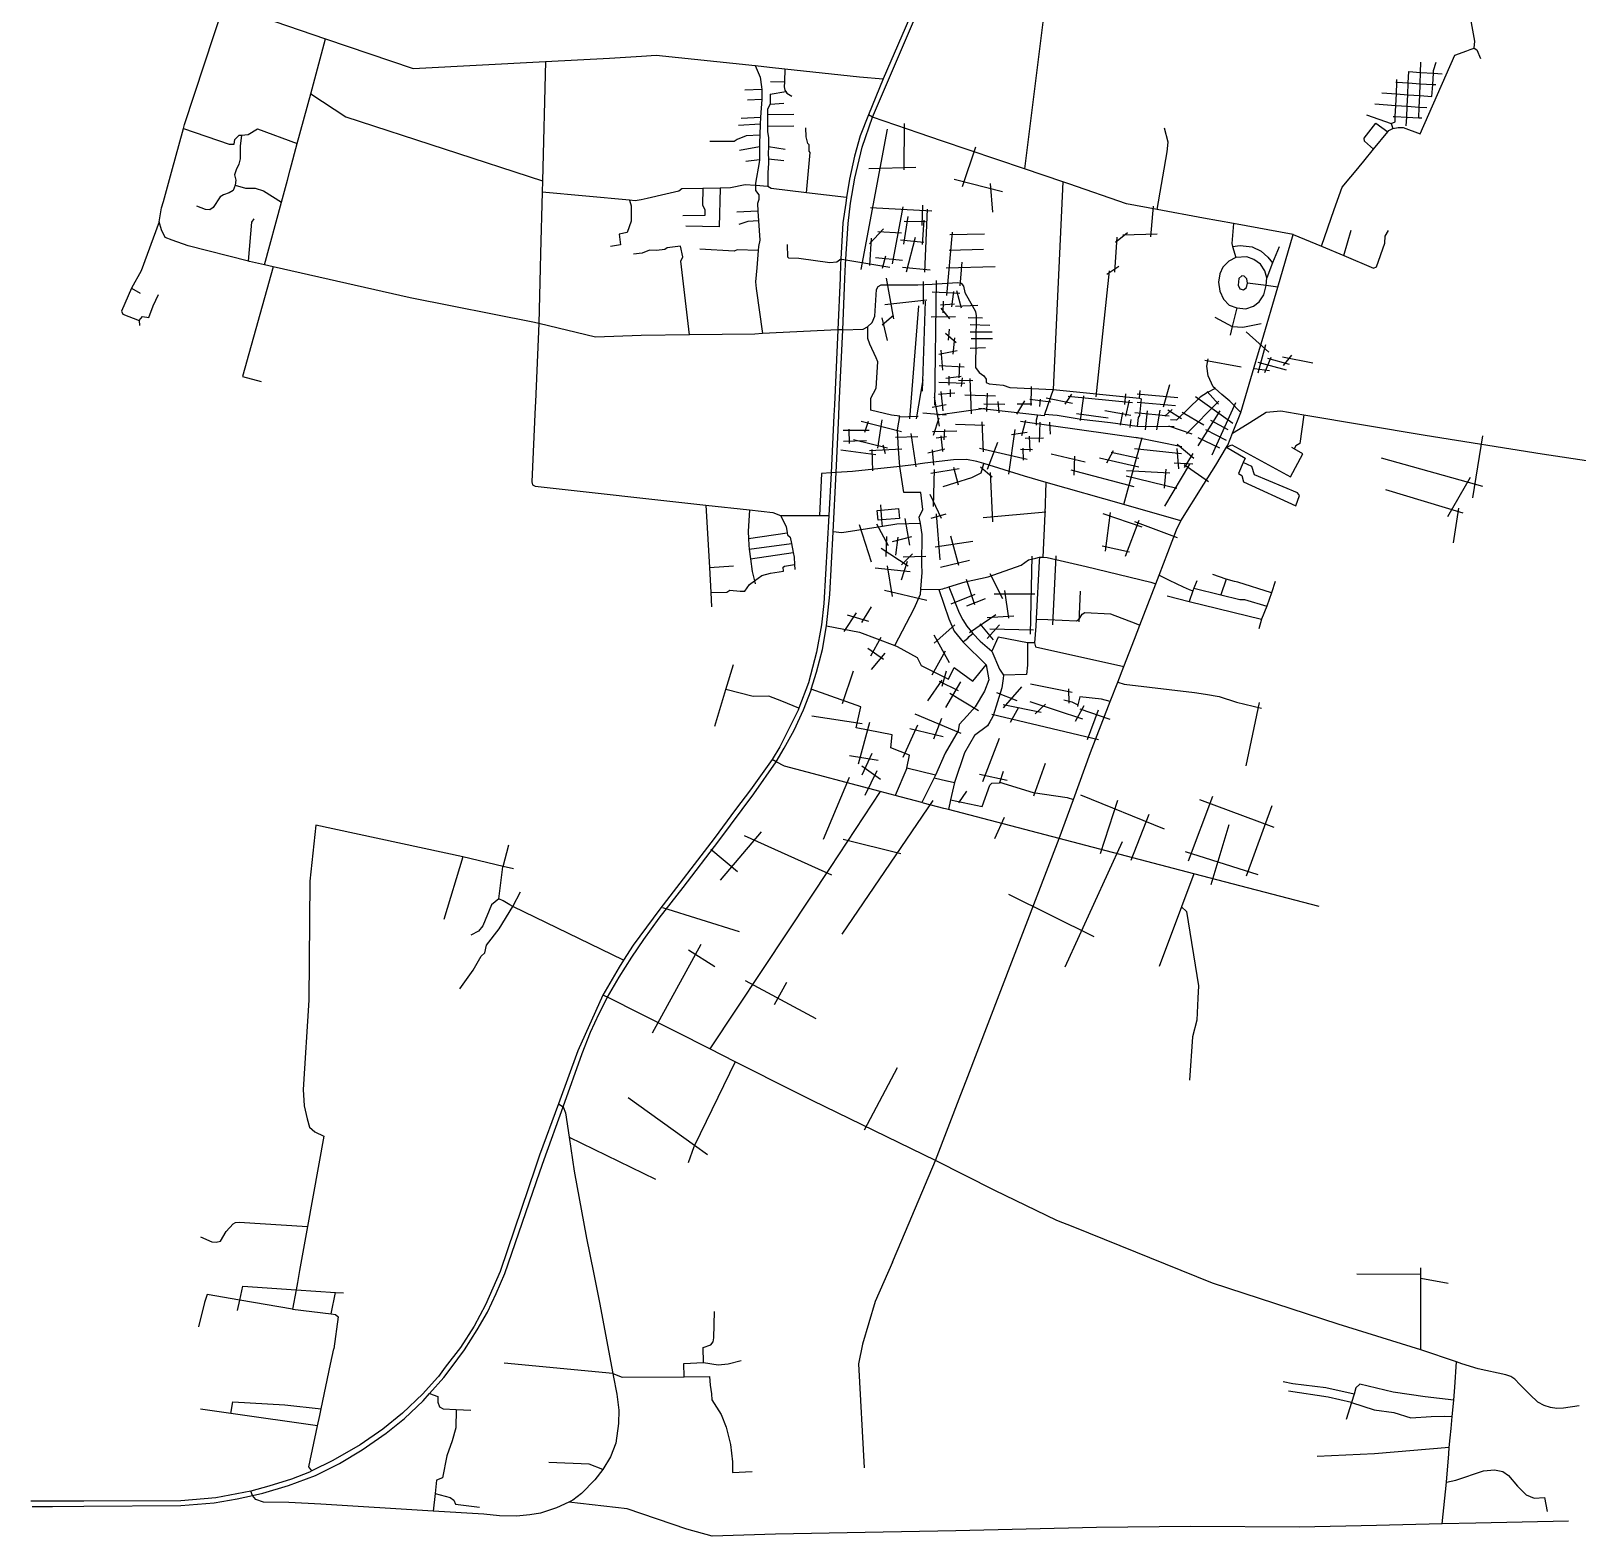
# Model space of a CAD drawing. Header units: metres. Extents: x 8024 to 17162, y 2 to 5258.
# Drawn here: x 9366 to 12924, y 2 to 3466 of the extents above; entities that cross this region are included whole.
import ezdxf

# ---------------------------------------------------------------- set-up
doc = ezdxf.new("R2010")
doc.units = ezdxf.units.M
doc.header["$MEASUREMENT"] = 0
doc.layers.add('路网', color=2, linetype='Continuous')

msp = doc.modelspace()

# ---------------------------------------------------------------- linework, layer by layer
at = {"layer": '路网'}
for p, q in [((12670.2, 3419.9), (12677.6, 3422.6)), ((10770.9, 3407.7), (10804.7, 3410)), ((11032.9, 3385.6), (11065.8, 3382)), ((11067.9, 3348.9), (11099.8, 3348.7)), ((11047.5, 3330.7), (11008.5, 3329.2)), ((11066.7, 3320.3), (11102.9, 3326.4)), ((11047.8, 3307.5), (11015.2, 3306.3)), ((11061, 3273.5), (11121.2, 3274)), ((11066.9, 3296.7), (11098.5, 3299.6)), ((11044.3, 3251), (10994.3, 3247.8)), ((11045, 3266), (11000.5, 3264.3)), ((11060.8, 3246.6), (11121.2, 3247.4)), ((11336.2, 3239.6), (11275.3, 2916.5)), ((11375.5, 3252.4), (11374.9, 3146.2)), ((9850.4, 3226), (9847.2, 3200.7)), ((11461.2, 3212.8), (11409.5, 3230)), ((9847.2, 3200.7), (9847.6, 3171.4)), ((11042.4, 3198.7), (10996.3, 3190.4)), ((11042.1, 3168.7), (11010.8, 3165.2)), ((11062.8, 3199.5), (11101.2, 3193.6)), ((11062.8, 3171.2), (11098.2, 3167.7)), ((11539.8, 3198.4), (11509.1, 3106.7)), ((9956.1, 3121.7), (9962.5, 3146.2)), ((11293.8, 3149.3), (11402, 3152.3)), ((12411.1, 3139.8), (12432.7, 3165.9)), ((9670.9, 3072.9), (9680.3, 3106.8)), ((10856.8, 3096.6), (10826.8, 3089.8)), ((11061.1, 3107.6), (11034, 3109.6)), ((11490, 3124.6), (11601.6, 3096.3)), ((11573.2, 3114.1), (11578.6, 3048.5)), ((11348.6, 2929.3), (11373.3, 3060.4)), ((11417.1, 3064.6), (11415.6, 3018.1)), ((11942.6, 2991.5), (11948.8, 3062.2)), ((10916.3, 3040.8), (10866.4, 3039.7)), ((11038.8, 3050.9), (10990.6, 3048.1)), ((11297.8, 3058.8), (11438.7, 3051.5)), ((11383.6, 3038.1), (11373.6, 2974.6)), ((11375.2, 3028.1), (11424, 3027.3)), ((11420.7, 3030.4), (11416.6, 2974.2)), ((11422.9, 2910.4), (11428.7, 3055.4)), ((11327.7, 3009.7), (11295.6, 2975.4)), ((11299.5, 2988.9), (11295.8, 2925.5)), ((11314.4, 3004.1), (11369, 3000.7)), ((11400.6, 2990), (11379.8, 2910)), ((11473.7, 2856.8), (11486.5, 3002.1)), ((11480.5, 2996.8), (11560.3, 2998.7)), ((11859.9, 2910), (11865.4, 2991.1)), ((11861.2, 2979.6), (11888.9, 3001.3)), ((11878.1, 2996.1), (11957.7, 2998.5)), ((12386.9, 2948.5), (12403.6, 3007.1)), ((10538.7, 2953.6), (10537.9, 2919.7)), ((10866.3, 2945.6), (10860.6, 2970)), ((11366.7, 2984.6), (11420.6, 2979.2)), ((11478.5, 2961.3), (11558.1, 2963.5)), ((10537.9, 2919.7), (10534.6, 2791.9)), ((11228.5, 2929.9), (11227.7, 2897)), ((11231.7, 2940), (11342.1, 2921.6)), ((11238.6, 2895), (11240.3, 2929)), ((11309.4, 2943.9), (11371.7, 2938.1)), ((11325.5, 2919.6), (11332.9, 2947.7)), ((11371.3, 2921.6), (11434.8, 2915.8)), ((11472.3, 2920.1), (11584.5, 2923.2)), ((11508.3, 2933), (11503.2, 2879.2)), ((11841.5, 2905.6), (11869.4, 2924)), ((11333.5, 2896.3), (11350.9, 2802.8)), ((11407, 2881), (11439.8, 2883.1)), ((11419.9, 2836.6), (11419.9, 2889.2)), ((11449.2, 2891.4), (11445.4, 2604.5)), ((11817.4, 2623.1), (11847.9, 2913.8)), ((11330.5, 2835.8), (11427.7, 2846.6)), ((11439.5, 2864.8), (11503.3, 2861.8)), ((11485, 2830.5), (11489.5, 2865.6)), ((11495.7, 2867.9), (11506.3, 2828.1)), ((11350.9, 2811), (11324.9, 2788)), ((11388.6, 2572.6), (11409.2, 2832.5)), ((11417.2, 2636.8), (11424.5, 2843.9)), ((11458.7, 2835), (11491.4, 2837.4)), ((11459.4, 2827.7), (11479.6, 2802.8)), ((11464.9, 2843.5), (11464.4, 2816.5)), ((11493.1, 2832.4), (11545, 2834.3)), ((9615, 2799.2), (9615.9, 2787.6)), ((10534.6, 2791.9), (10526.7, 2612.1)), ((11324.2, 2805.4), (11336.1, 2752.8)), ((11437.4, 2807.3), (11493.5, 2808)), ((11478.6, 2779.2), (11476.9, 2754.2)), ((11522.6, 2806.3), (11555.5, 2805.6)), ((11527.1, 2790.2), (11572.5, 2788.3)), ((11470.3, 2770.1), (11494.6, 2748.7)), ((11491, 2759.2), (11487.2, 2721.6)), ((11526.8, 2772.9), (11577.5, 2772.9)), ((11529.7, 2757.6), (11578.9, 2757.8)), ((12162.1, 2773.1), (12214.5, 2726.5)), ((12188.3, 2717.5), (12198.8, 2753.2)), ((12206.4, 2743), (12188.7, 2677.8)), ((11454.8, 2721.6), (11497, 2729.7)), ((11464.5, 2685.1), (11460.7, 2730.8)), ((11527.1, 2735.6), (11562.8, 2737)), ((12066.9, 2707.8), (12150.6, 2692.1)), ((12205.2, 2679.4), (12219.7, 2714.4)), ((12211.2, 2712.8), (12261.2, 2698.7)), ((12245.9, 2715.2), (12315.5, 2701.9)), ((12247.9, 2695.9), (12267.2, 2719.2)), ((11513.1, 2692), (11455.8, 2695.1)), ((11471.2, 2666.3), (11506.8, 2671)), ((11478.5, 2650.1), (11478.5, 2671)), ((11501.8, 2666.8), (11503.5, 2700.3)), ((12181.4, 2688.6), (12215.7, 2684.2)), ((12189.1, 2703.5), (12254.3, 2685.8)), ((11403.3, 2572.6), (11418.8, 2662.4)), ((11454.5, 2629.2), (11491.7, 2632.9)), ((11454.8, 2657.2), (11514.6, 2654.6)), ((11464.9, 2591.1), (11460.6, 2635.8)), ((11482.1, 2623.1), (11482.1, 2640.5)), ((11500.4, 2661.7), (11533.2, 2661.2)), ((11508.9, 2666.8), (11506.6, 2647.5)), ((11526.1, 2665.5), (11529.6, 2584.6)), ((11667.8, 2647.3), (11667, 2603.7)), ((11986, 2650.7), (11971, 2600)), ((12072.4, 2635.4), (12098.9, 2606.2)), ((10526.7, 2612.1), (10526.1, 2600.1)), ((11215, 2605.1), (11213.3, 2580.4)), ((11224.7, 2579.5), (11225.8, 2605.4)), ((11439.7, 2599.3), (11471.7, 2606.1)), ((11444.3, 2622.7), (11455.7, 2556.1)), ((11452.4, 2581.7), (11561.8, 2597.6)), ((11515.1, 2627.7), (11585.5, 2625.9)), ((11558.8, 2607.6), (11606.6, 2606.8)), ((11566.2, 2631.6), (11565.1, 2589.5)), ((11590.8, 2612.9), (11593.3, 2586.6)), ((11634.6, 2583.5), (11652.8, 2614.2)), ((11635.6, 2607.6), (11669.1, 2607.4)), ((11664.1, 2617.8), (11712.9, 2612.3)), ((11688.5, 2618.4), (11686.6, 2600.9)), ((11702.1, 2621.1), (11762.6, 2609)), ((11746.1, 2606.8), (11760.7, 2629.3)), ((11752.3, 2624.8), (11900.5, 2610.5)), ((11788.2, 2626.1), (11780.3, 2568.7)), ((11884.3, 2630.2), (11882.1, 2605.9)), ((11893.1, 2615.7), (11884.5, 2578.8)), ((11911.1, 2630.5), (12005.2, 2622.1)), ((11911.1, 2611), (11999.3, 2603.7)), ((12024.9, 2538.1), (12099.4, 2613.3)), ((12045.9, 2624), (12131.2, 2563.2)), ((12137.8, 2609.7), (12083.4, 2489.1)), ((12124.7, 2613.5), (12106, 2628.7)), ((12150.2, 2587.4), (12124.7, 2613.5)), ((11213.3, 2580.4), (11207.4, 2448.3)), ((11219.2, 2449.1), (11224.7, 2579.5)), ((11276.1, 2567.6), (11369, 2543.8)), ((11292.2, 2566.3), (11283.9, 2541.5)), ((11314.9, 2505.3), (11324.3, 2570.8)), ((11361.4, 2557), (11364.3, 2573.6)), ((11363, 2577.7), (11407.3, 2578.7)), ((11418.4, 2586.4), (11472, 2582.2)), ((11455, 2574.7), (11442.1, 2534.6)), ((11553.7, 2565.8), (11556.8, 2497.1)), ((11642.7, 2567.3), (11920.2, 2528)), ((11646.3, 2534.8), (11655.5, 2569.7)), ((11687.1, 2565.3), (11685.8, 2518.9)), ((11709.9, 2565), (11711.4, 2537.6)), ((11771.7, 2584.7), (11844.6, 2575.1)), ((11837, 2592.3), (11896.6, 2581.5)), ((11877.4, 2587.7), (11872.5, 2557.9)), ((11896.6, 2570.9), (11894.6, 2552.9)), ((11906.3, 2587.5), (11985, 2579.9)), ((11934.1, 2591.4), (11930.1, 2547.4)), ((11963.4, 2593.1), (11956, 2547.2)), ((11975, 2578.6), (11991.7, 2594)), ((11981.7, 2593.4), (12013.2, 2573.2)), ((12015.3, 2588.4), (12064.5, 2558.9)), ((12051.5, 2511), (12102.1, 2591.1)), ((12079.8, 2569.7), (12120.1, 2547.9)), ((11235.3, 2546.5), (11294.5, 2546.5)), ((11247.9, 2549.3), (11249.1, 2516.3)), ((11355.7, 2530.7), (11406.6, 2532.1)), ((11390.3, 2538.8), (11402.5, 2462)), ((11440.7, 2543.8), (11496.4, 2544.9)), ((11449.1, 2529.1), (11472.6, 2532.3)), ((11459.5, 2533.6), (11463.4, 2497.6)), ((11468.4, 2548), (11466.9, 2524.1)), ((11493.7, 2560.2), (11559.9, 2558.1)), ((11616, 2445.1), (11630.4, 2548.6)), ((11622.4, 2536.6), (11658.6, 2542.2)), ((11695.8, 2528.1), (11653.5, 2527.6)), ((11663.2, 2533), (11664.5, 2497.4)), ((11880.6, 2375.8), (11923.1, 2530.1)), ((12014.5, 2508.7), (11908.6, 2530.1)), ((11983.5, 2556.8), (12037.4, 2538.6)), ((12050.7, 2530.2), (12100.9, 2505.8)), ((12068.4, 2548.1), (12116.2, 2523.8)), ((12706.3, 2533.9), (12683.1, 2391)), ((11229.6, 2501.4), (11310.1, 2491.1)), ((11235.7, 2521.3), (11288.7, 2523.2)), ((11258.5, 2525.5), (11336.7, 2506.4)), ((11295.6, 2499.8), (11370.1, 2503.5)), ((11300.9, 2502.5), (11302.3, 2453.5)), ((11325.9, 2513.1), (11331.8, 2492.9)), ((11429.9, 2494.2), (11468.5, 2503.8)), ((11439.4, 2501.5), (11443, 2465.8)), ((11658.6, 2479.4), (11548.8, 2504.8)), ((11567.3, 2456.9), (11590.6, 2519.4)), ((11670.4, 2501.5), (11642.7, 2502)), ((11648.3, 2505.3), (11648.9, 2477.9)), ((11792, 2473), (11713.2, 2491.8)), ((11856.4, 2499.4), (11841.1, 2470.9)), ((11851.6, 2496.1), (11915, 2482.1)), ((11905.3, 2504.2), (12013.7, 2492.7)), ((12002.3, 2504.2), (12006.6, 2457.9)), ((12041.8, 2481.4), (12003.5, 2513.8)), ((12020.4, 2460.8), (12040, 2493.4)), ((12843.5, 2492.4), (12960.8, 2474.5)), ((11422.6, 2470.4), (11396.4, 2466.6)), ((11436.5, 2447.6), (11501.6, 2458.2)), ((11444, 2456.1), (11442.1, 2371.3)), ((11488.5, 2461.4), (11499.2, 2420.9)), ((11550.9, 2462.2), (11577.5, 2439.4)), ((11766.6, 2443.5), (11767.9, 2487.2)), ((11824.6, 2482.8), (11915.2, 2462.7)), ((11977.6, 2456.9), (11973.5, 2413.6)), ((11974.7, 2371.8), (12032.4, 2468.7)), ((11996.4, 2471.7), (12039.8, 2469.2)), ((12019.4, 2467.9), (12075.5, 2428.4)), ((12064.7, 2422.6), (12092.1, 2466.3)), ((12706.7, 2417.3), (12473.5, 2482.6)), ((11219.2, 2449.1), (11207.4, 2448.3)), ((11572.8, 2449.5), (11578.3, 2335.7)), ((11904.8, 2416.6), (11759.7, 2454.6)), ((11886.2, 2441.6), (12002.5, 2413.1)), ((11887.2, 2453.8), (11986.5, 2448.7)), ((12677.7, 2437.7), (12625.1, 2347.5)), ((11434.7, 2399.3), (11460.2, 2343.9)), ((12483, 2410.1), (12660.4, 2356.1)), ((11091.7, 2350.7), (11115.5, 2350.5)), ((11437.1, 2344.1), (11472.1, 2354.2)), ((11449, 2354.2), (11457.1, 2248.3)), ((11557.2, 2345.8), (11701.5, 2358.9)), ((11832.5, 2355.3), (11922.2, 2324.5)), ((11838.6, 2268.3), (11850.1, 2357.4)), ((12650.9, 2367), (12638.2, 2287.6)), ((11271.6, 2329.7), (11299.7, 2243.8)), ((11311.4, 2331.4), (11338.6, 2281)), ((11376.8, 2343.7), (11387.9, 2282.2)), ((11915.4, 2339), (11883.5, 2255.9)), ((12003.9, 2298.6), (11906, 2335.9)), ((11017.1, 2297.1), (11106.4, 2310.4)), ((11018.9, 2273.2), (11115.7, 2285.6)), ((11334.3, 2302.2), (11333.1, 2255.9)), ((11348.8, 2290.2), (11393, 2302.1)), ((11361.1, 2300.4), (11355.6, 2259.3)), ((11446.4, 2278.4), (11533, 2291.5)), ((11482.1, 2303.8), (11500.3, 2236)), ((11893.5, 2265.7), (11831.2, 2279.9)), ((11021.9, 2250.3), (11119.9, 2265)), ((11322.5, 2275), (11384.4, 2234.7)), ((11382.3, 2244.1), (11368.3, 2201.2)), ((11369.1, 2236.9), (11394.2, 2261.9)), ((11373, 2255.5), (11425.2, 2256.4)), ((11459.2, 2231.3), (11525.4, 2247.8)), ((11661.2, 2248.1), (11678, 2252.2)), ((11669.3, 2256.8), (11665, 2077.1)), ((11724.5, 2257.7), (11716.7, 2099)), ((10927.2, 2230.9), (10982.3, 2234.3)), ((11308.9, 2230.1), (11389.1, 2221.6)), ((11336.5, 2234.3), (11347.9, 2164.3)), ((11572.3, 2217.1), (11601.8, 2159.6)), ((11330.1, 2178.8), (11427.7, 2155.4)), ((11459.3, 2180.5), (11463.9, 2181.8)), ((11463.9, 2181.8), (11468.4, 2183.1)), ((11468.4, 2183.1), (11474.6, 2184.8)), ((11517.9, 2204.1), (11536.8, 2145.7)), ((11582.6, 2169.7), (11676, 2170.1)), ((11606.4, 2177.9), (11615.5, 2113.7)), ((11778.3, 2105.5), (11780.9, 2176)), ((12116, 2204.1), (12103.7, 2167.6)), ((11278.2, 2103.8), (11300.2, 2140.5)), ((11483.1, 2147.4), (11538.6, 2169.3)), ((11519.7, 2142.7), (11562.6, 2159)), ((11237, 2083.2), (11265.6, 2126.6)), ((11244.2, 2121.5), (11293.2, 2106.8)), ((11586, 2122), (11526, 2080.4)), ((11549.7, 2101.4), (11580.3, 2064.5)), ((11566.6, 2115.8), (11627.6, 2119.3)), ((11321.6, 2069.5), (11297.5, 2026.6)), ((11443.3, 2075.4), (11478.8, 2011.7)), ((11444.6, 2056.2), (11491.7, 2098.5)), ((11515.1, 2062.4), (11521.6, 2068.3)), ((11521.6, 2068.3), (11525.2, 2071.6)), ((11525.2, 2071.6), (11530.3, 2076.3)), ((11530.3, 2076.3), (11533.1, 2079)), ((11566.1, 2067.1), (11594.4, 2098.4)), ((11572.1, 2089.8), (11672.7, 2087.3)), ((11291.9, 2045), (11327.7, 2019.6)), ((11330.8, 2033.2), (11299.7, 1996)), ((11439.9, 1983.5), (11470.7, 2038.6)), ((11511.2, 2058.6), (11515.1, 2062.4)), ((11661.2, 2057.4), (11658.9, 2057.5)), ((11672.3, 2057.6), (11661.2, 2057.4)), ((11674.9, 2057.1), (11672.3, 2057.6)), ((11233.7, 1917.8), (11258.6, 1992.5)), ((11462.9, 1957.6), (11472.5, 1992.5)), ((11462, 1971.6), (11429.2, 1923.9)), ((11455.9, 1969.4), (11499.2, 1947.5)), ((11470.8, 1908.6), (11505.8, 1967.6)), ((11602.7, 1975.1), (11600.3, 1953.9)), ((11665.7, 1962.6), (11761.9, 1943.7)), ((11093.5, 1922.9), (11064.3, 1934.9)), ((11133, 1906.6), (11093.5, 1922.9)), ((11480, 1941.7), (11546.6, 1901.9)), ((11600.3, 1953.9), (11580.3, 1889.4)), ((11588, 1942.8), (11634.6, 1924.3)), ((11604, 1907.9), (11646.2, 1956.2)), ((11786, 1881.6), (11665.2, 1921.3)), ((11753.7, 1951.4), (11754.5, 1918.7)), ((11163.2, 1889.6), (11278.6, 1871.3)), ((11399.9, 1893.7), (11505.3, 1849.6)), ((11580.3, 1889.4), (11575.3, 1880.5)), ((11822.3, 1833.7), (11576.8, 1892.4)), ((11690.7, 1896.7), (11602.7, 1914.8)), ((11620.3, 1874.7), (11639.3, 1909.2)), ((11700.2, 1916.5), (11676.9, 1893.7)), ((11789, 1912.6), (11768.8, 1876)), ((11779.1, 1905.3), (11848.6, 1881.6)), ((11821.8, 1902.7), (11796.4, 1834.2)), ((12192.3, 1920), (12161.2, 1774.2)), ((11295.8, 1874.2), (11269.4, 1777.8)), ((11373.2, 1794), (11406.5, 1868.4)), ((11388.5, 1860.5), (11465.1, 1841.7)), ((11443.2, 1836), (11462, 1884.1)), ((11572.3, 1875.2), (11567.1, 1866.1)), ((11575.3, 1880.5), (11572.3, 1875.2)), ((11556.1, 1737.9), (11594.6, 1838.1)), ((11803.8, 1805.2), (11815.9, 1834.9)), ((11249.3, 1797.9), (11315.2, 1787.4)), ((11300.6, 1802.7), (11277.7, 1752.7)), ((11673.8, 1705), (11700.6, 1780.6)), ((11248.4, 1747.2), (11188.9, 1605)), ((11277.7, 1774.3), (11320.8, 1743.7)), ((11312.4, 1762.5), (11284.7, 1705.6)), ((11548.8, 1755.1), (11611.9, 1741.3)), ((11602.7, 1761), (11594.6, 1735.4)), ((11500.8, 1689), (11519.8, 1716.2)), ((11781.2, 1707.8), (11973.5, 1629.1)), ((11441, 1694.8), (11232.2, 1386.5)), ((11466.6, 1676.4), (11420.1, 1688.3)), ((11826.7, 1572.8), (11866.8, 1695.2)), ((12084.9, 1703.5), (12028.7, 1555)), ((12054.6, 1697), (12225.6, 1632.9)), ((12162.8, 1521.2), (12222, 1682.6)), ((11605.6, 1655.6), (11583.4, 1606.3)), ((11938.4, 1662.4), (11896.5, 1556.2)), ((12081.3, 1501), (12123.2, 1639.3)), ((10952.7, 1511.2), (11047.4, 1622.1)), ((11007.3, 1613.8), (11208.3, 1523.1)), ((11234.8, 1605.1), (11367.6, 1572.3)), ((11518.2, 1049.5), (11732.1, 1606.8)), ((10930.6, 1582.1), (10991.9, 1531)), ((11877, 1599.2), (11744.8, 1311)), ((12022.2, 1577.4), (12188.8, 1524)), ((10468.3, 1454.2), (10452.3, 1463.2)), ((11615, 1478.7), (11811.5, 1381.1)), ((10819.3, 1448), (10995.4, 1392.6)), ((10796.2, 1160), (10908.5, 1363.7)), ((10879.3, 1350.9), (10939.7, 1312.6)), ((11009.2, 1280), (11172.4, 1192.4)), ((11077.2, 1225.3), (11105.3, 1276.4)), ((12051.2, 1239.7), (12049.7, 1205.8)), ((11284.3, 936.6), (11359.8, 1079.8)), ((11506, 1017.9), (11518.2, 1049.5)), ((11165.4, 1003), (11125.3, 1023)), ((10604.3, 919.5), (10803.4, 823.1)), ((10536.4, 878.1), (10527, 850.5)), ((10537.3, 840), (10547.1, 868.3)), ((11348.6, 631.6), (11370.1, 682.4)), ((9983.9, 612.7), (9979.1, 585.5)), ((10660.2, 608.1), (10674.2, 539.4)), ((12416.9, 604.9), (12563.8, 604.5)), ((12627.3, 582.8), (12563.8, 594.4)), ((10056.9, 513.1), (10066.7, 562.4)), ((10055.5, 397.3), (10062.9, 432.7)), ((11279.2, 443.5), (11270.3, 398.1)), ((10704.9, 375.7), (10454.9, 399.5)), ((11270.3, 398.1), (11283.6, 158.5)), ((12814.6, 327.2), (12791.7, 350.8)), ((12928.6, 301), (12892, 295.8)), ((12631.6, 227.4), (12633.6, 248.9)), ((9415.1, 81.7), (9366.1, 81.6)), ((9487.5, 82), (9415.1, 81.7)), ((9368.9, 69.6), (9415.5, 69.9)), ((9415.5, 69.9), (9487.5, 70.3)), ((10444.3, 48.4), (10408.1, 52.1))]:
    msp.add_line(p, q, dxfattribs=at)
for points in [[(12687.1, 3426.2), (12688.2, 3442.1), (12670.9, 3539.4), (12673.2, 3549.5), (12699.9, 3578.4), (12809.8, 3656.5), (12734.7, 3757)], [(11439.5, 3616.2), (11412.7, 3553.9), (11327.3, 3355.2), (11293.5, 3272.5), (11274.2, 3223.9), (11261, 3177.1), (11249.5, 3124), (11242.9, 3081.9), (11240.9, 3068.9), (11234.3, 3023.7), (11229.2, 2940.6), (11228.5, 2929.9)], [(11240.3, 2929), (11246.4, 3022.4), (11251.7, 3069), (11261.9, 3126.3), (11278.5, 3197.7), (11302.4, 3267.1), (11447.3, 3605.9)], [(11705.1, 3576.3), (11705.3, 3572.1), (11652.3, 3148)], [(9680.3, 3106.8), (9689.6, 3140.7), (9716.8, 3240.8), (9719.4, 3250.5), (9810.7, 3527.1)], [(9810.7, 3527.1), (10044.2, 3447.6), (10245.7, 3379.1), (10550, 3394.8), (10697.1, 3402.5), (10770.9, 3407.7)], [(9962.5, 3146.2), (9979, 3206.5), (10009.9, 3320.7), (10044.2, 3447.6)], [(12432.7, 3165.9), (12455.3, 3193.4), (12488.3, 3233.3), (12490.6, 3236.1), (12500, 3241.2), (12511.6, 3243.4), (12523.2, 3243.4), (12562.7, 3228.8), (12642.5, 3409.5), (12670.2, 3419.9)], [(12677.6, 3422.6), (12687.1, 3426.2), (12692.7, 3422.4), (12701.3, 3402.2)], [(10550, 3394.8), (10543, 3120.8), (10542.3, 3094.2), (10538.7, 2953.6)], [(10804.7, 3410), (11032.2, 3385.6), (11032.9, 3385.6)], [(11032.2, 3385.6), (11043.7, 3359.5), (11047.4, 3336.5), (11047.5, 3330.7), (11047.8, 3307.5), (11045.5, 3277.6), (11045, 3266), (11044.3, 3251), (11043.2, 3225.8), (11042.5, 3209.9), (11042.4, 3198.7), (11042.1, 3168.7), (11042, 3162.5), (11033.4, 3115), (11033.3, 3109.7), (11033.1, 3098.4), (11040.8, 3088.6), (11041, 3077.5), (11037.6, 3068.6), (11038.8, 3050.9), (11040.4, 3028.7), (11043.5, 2984.3), (11040.3, 2969.5), (11039.5, 2960), (11036.1, 2920.4), (11033.6, 2888.1), (11034.6, 2873.1), (11049.6, 2768.9)], [(11065.8, 3382), (11101, 3378.3), (11272.9, 3359.8), (11327.3, 3355.2)], [(12559.7, 3265.9), (12560.5, 3290.4), (12561.4, 3316.6), (12562.4, 3344.1), (12563.3, 3370.1), (12564.2, 3393.8)], [(12589.5, 3314.6), (12591.3, 3342.4), (12592.9, 3368.1), (12593.3, 3374.2), (12599.1, 3393.5)], [(11101, 3378.3), (11099.8, 3348.7), (11099.2, 3336.6), (11101, 3329.2), (11102.9, 3326.4), (11105.7, 3322.3), (11117, 3315.7)], [(12496.1, 3252.5), (12504.7, 3256.6), (12505.3, 3268.4), (12506.5, 3294.1), (12507.7, 3320.4), (12508.9, 3347.3), (12509.2, 3353.6)], [(12506.4, 3347.4), (12508.9, 3347.3), (12535.2, 3345.7), (12562.4, 3344.1), (12591.3, 3342.4), (12598.5, 3342)], [(12530.5, 3246.9), (12531.5, 3267.2), (12532.7, 3292.3), (12533.9, 3318.5), (12535.2, 3345.7), (12536.5, 3371.9)], [(12536.5, 3371.9), (12563.3, 3370.1), (12592.9, 3368.1), (12613.3, 3366.7)], [(10009.9, 3320.7), (10090.8, 3268), (10543, 3120.8)], [(11066.7, 3320.3), (11066.9, 3296.7), (11061, 3285.1), (11061, 3273.5), (11060.8, 3246.6), (11060.8, 3233.1), (11063.3, 3220.5), (11062.8, 3199.5), (11062.5, 3182.5), (11062.8, 3171.2), (11063, 3160.8), (11061.3, 3140.1), (11061.7, 3107.6)], [(12474.7, 3322.7), (12507.7, 3320.4), (12533.9, 3318.5), (12561.4, 3316.6), (12589.5, 3314.6)], [(12458.2, 3297.4), (12506.5, 3294.1), (12532.7, 3292.3), (12560.5, 3290.4), (12577.9, 3289.2)], [(9716.8, 3240.8), (9821.9, 3205.1), (9833.4, 3204.7), (9834.9, 3215.9), (9845.4, 3225.7), (9850.4, 3226), (9865.6, 3227.2), (9887.3, 3239.9), (9979, 3206.5)], [(11150.3, 3093), (11159.4, 3185.6), (11156.7, 3188.9), (11156.7, 3203.2), (11153.7, 3206.2), (11149.7, 3221.7), (11149.4, 3242.9)], [(11409.5, 3230), (11302.4, 3267.1), (11293.5, 3272.5)], [(11957.3, 3054.5), (11980.7, 3187.1), (11982.4, 3209.8), (11973.9, 3242)], [(12455.3, 3193.4), (12434.1, 3212), (12433.9, 3218.6), (12460.5, 3253.4), (12488.3, 3233.3)], [(12439.3, 3272.7), (12496.1, 3252.5), (12500, 3241.2)], [(12500.4, 3268.6), (12505.3, 3268.4), (12531.5, 3267.2), (12559.7, 3265.9), (12566.7, 3265.6)], [(11043.2, 3225.8), (11011.6, 3224.1), (10991.4, 3215.7), (10984, 3211.1), (10928.3, 3210.8)], [(12270.4, 2997.4), (12133.2, 3022), (12063.9, 3034.4), (11957.3, 3054.5), (11887.1, 3067.8), (11753.8, 3113.6), (11740.5, 3118.1), (11652.3, 3148), (11461.2, 3212.8)], [(9847.6, 3171.4), (9844.8, 3158.6), (9838, 3146.2), (9834.8, 3134.2), (9837.2, 3122.2), (9836, 3110.5), (9831.6, 3098.5), (9822.4, 3093.3), (9809.2, 3088.5), (9801.2, 3084.1), (9785.6, 3059.3), (9778, 3054.1), (9767.5, 3054.9), (9747.5, 3062.5)], [(12335.5, 2970.1), (12364.9, 3054.3), (12382.8, 3105.6), (12402.7, 3129.7), (12411.1, 3139.8)], [(9836, 3110.5), (9860.1, 3103.3), (9881.7, 3103.7), (9901.3, 3097.3), (9942.5, 3071.5)], [(9903.5, 2927.2), (9942.5, 3071.5), (9956.1, 3121.7)], [(11034, 3109.6), (11033.3, 3109.7), (11009.2, 3111.5), (10975.5, 3104.2), (10951.8, 3103.7), (10912.1, 3102.8), (10864.1, 3101.8), (10856.8, 3096.6)], [(10951.8, 3103.7), (10949.4, 3014.4), (10872.6, 3015.9)], [(10912.1, 3102.8), (10911.5, 3065.1), (10916.9, 3054.1), (10916.3, 3040.8)], [(11242.9, 3081.9), (11150.3, 3093), (11069, 3102.7), (11061.7, 3107.6), (11061.1, 3107.6)], [(11740.5, 3118.1), (11717.8, 2640.1), (11698.5, 2582.9), (11697.3, 2579.4)], [(11234, 2777.6), (11222.7, 2777.3), (11049.6, 2768.9), (11032, 2768), (10881.2, 2766), (10770.4, 2764.4), (10665.3, 2760.9), (10534.6, 2791.9), (10524.4, 2794.3), (10239, 2851.6), (9923.1, 2922.8), (9903.5, 2927.2), (9869, 2934.9), (9866.7, 2935.5), (9727.8, 2971.1), (9691, 2983.9), (9675.3, 2990.2), (9666.9, 3008.1), (9660.9, 3026), (9666.9, 3058.3), (9670.9, 3072.9)], [(10826.8, 3089.8), (10784.3, 3080.2), (10770, 3076.6), (10756.1, 3074.5), (10743.4, 3075.7), (10542.3, 3094.2)], [(10743.4, 3075.7), (10746.9, 3062.9), (10747.3, 3027.7), (10738.2, 3001.6), (10719.9, 2998), (10722.4, 2973.4), (10699.3, 2969.5)], [(9660.9, 3026), (9620.1, 2913.3), (9597.5, 2873.3), (9617.3, 2862.2)], [(9866.7, 2935.5), (9874.2, 3025.6), (9879.4, 3033.3)], [(11040.4, 3028.7), (11015.5, 3026.9), (10994.6, 3020.2)], [(12133.2, 3022), (12128.9, 2976.7), (12131.1, 2969.3), (12138.6, 2944), (12122, 2935.3), (12108.7, 2922), (12101.3, 2906.3), (12098.5, 2887), (12101.8, 2866.8), (12110, 2848.3), (12122.9, 2834.1), (12140.4, 2828.1), (12161.6, 2826.3), (12179.1, 2832.2), (12191.9, 2842.4), (12203, 2858), (12208.1, 2879.3), (12209.4, 2897.1), (12205.3, 2913.7), (12195.1, 2928.4), (12179.5, 2939.4), (12163.9, 2945.9), (12138.6, 2944)], [(12198.8, 2753.2), (12234.8, 2876), (12270.4, 2997.4)], [(12270.4, 2997.4), (12335.5, 2970.1), (12386.9, 2948.5), (12455.2, 2919.8), (12462.1, 2923), (12481.6, 2976.9), (12481.8, 2993), (12490, 3006.6)], [(10860.6, 2970), (10829.9, 2966.7), (10824.5, 2962.8), (10805.1, 2960), (10789.4, 2961.2), (10772.5, 2954), (10752.3, 2951.9)], [(11039.5, 2960), (10991.1, 2961.6), (10984.2, 2958.8), (10905.1, 2963.3)], [(11229.2, 2940.6), (11220.1, 2933.3), (11204.4, 2931.8), (11133.3, 2942.1), (11109.7, 2942.4), (11107.5, 2945.2), (11106.9, 2973.7)], [(12131.1, 2969.3), (12148.7, 2972.1), (12176.3, 2968.4), (12196.5, 2958.8), (12212.2, 2945), (12222.8, 2932.1)], [(12237.9, 2968.4), (12222.8, 2932.1), (12209.4, 2897.1)], [(9923.1, 2922.8), (9853.1, 2670.1), (9895.6, 2658.7)], [(10881.2, 2766), (10861.8, 2935.7), (10866.3, 2945.6)], [(11227.7, 2897), (11222.7, 2777.3), (11215, 2605.1)], [(11225.8, 2605.4), (11234, 2777.6), (11238.6, 2895)], [(11439.8, 2883.1), (11498.3, 2886.9), (11506.2, 2885), (11512.1, 2878.1), (11514.5, 2863.3), (11539.7, 2819.9), (11540.7, 2810), (11539.2, 2690.7), (11548.1, 2679.8), (11558.4, 2672), (11563.9, 2664.1), (11564.3, 2656.7), (11571.2, 2653.2), (11603.3, 2650.3), (11618.1, 2644.8), (11717.8, 2640.1)], [(12234.8, 2876), (12208.1, 2879.3), (12165.2, 2884.7), (12163.9, 2894.8), (12157.9, 2901.2), (12151.9, 2902.2), (12145.5, 2895.7), (12143.6, 2880.6), (12147.3, 2871.8), (12156, 2869.5), (12162.9, 2875), (12165.2, 2884.7)], [(9597.5, 2873.3), (9574.9, 2820.7), (9577.3, 2813.7), (9615, 2799.2), (9623.1, 2808), (9637.7, 2806.2), (9647.7, 2833.2), (9659.6, 2858.7)], [(11234, 2777.6), (11280.8, 2778.9), (11291.2, 2784.4), (11301.5, 2794.7), (11307.5, 2809), (11311.9, 2870.2), (11315.8, 2877.1), (11322.7, 2881), (11407, 2881)], [(12140.4, 2828.1), (12130.1, 2785.5), (12125.2, 2765.5)], [(11291.2, 2784.4), (11291.3, 2758.6), (11295.5, 2745.6), (11309.8, 2713.7), (11314.1, 2704.6), (11310.2, 2642.8), (11298.1, 2619.3), (11298.1, 2593)], [(12090.3, 2806.9), (12130.1, 2785.5), (12154.2, 2783.9), (12196.5, 2792.2)], [(12106, 2628.7), (12090.9, 2642.3), (12086.6, 2646.3), (12075, 2672), (12071.7, 2694.1), (12074.7, 2710.6)], [(12092.1, 2466.3), (12117.1, 2507.8), (12119.9, 2512.5), (12130.9, 2539.7), (12150.2, 2587.4), (12188.3, 2717.5)], [(11717.8, 2640.1), (11917, 2620.2), (11918.3, 2638)], [(12090.9, 2642.3), (12073.1, 2633.7), (12056.5, 2622.3), (12001.9, 2569.4), (11988.2, 2570.4)], [(10526.1, 2600.1), (10518.3, 2427.8), (10520.4, 2421.1), (10526.2, 2417.8), (10919.2, 2374.2), (11019.4, 2363.1), (11073.1, 2357.1), (11091, 2350.7), (11091.7, 2350.7)], [(11917, 2620.2), (11920.7, 2618.5), (11916.6, 2580.3), (11913.6, 2575.8), (11911.4, 2555.2)], [(11364.3, 2573.6), (11365.5, 2579), (11346.3, 2581), (11298.1, 2593)], [(11697.3, 2579.4), (11682, 2581), (11546.9, 2596.9)], [(11682, 2581), (11678.7, 2569.4), (11679.3, 2558.2)], [(11996.3, 2554.1), (11911.4, 2555.2), (11850.2, 2563.8), (11782.2, 2571.2), (11727.2, 2580.3), (11698.5, 2582.9)], [(12130.9, 2539.7), (12164.1, 2560.5), (12185.5, 2573.9), (12208.4, 2588.3), (12241.8, 2591.2), (12295.2, 2582.2), (12573.8, 2535.1), (12843.5, 2492.4)], [(12295.2, 2582.2), (12285.6, 2515.9), (12276.2, 2511), (12272.6, 2503.5)], [(11365.7, 2463.3), (11361.9, 2502.9), (11360.3, 2547.1), (11361.4, 2557)], [(12117.1, 2507.8), (12129.3, 2513.2), (12263.8, 2439.7), (12292.3, 2492.5), (12272.6, 2503.5), (12267.1, 2506.5)], [(12117.1, 2507.8), (12160, 2482.5), (12155.4, 2472.2), (12144.2, 2446.7), (12152.1, 2442.4), (12156, 2427.9), (12276.8, 2372.9), (12285, 2396.6), (12280.5, 2402.7), (12181.5, 2443.7), (12175.4, 2462.8), (12155.4, 2472.2)], [(11396.4, 2466.6), (11365.7, 2463.3), (11256.5, 2451.5), (11219.2, 2449.1)], [(11413.1, 2331.9), (11409.8, 2346.5), (11417.9, 2363.8), (11414, 2402.9), (11374.9, 2403.2), (11365.7, 2463.3)], [(12012, 2338.4), (11880.6, 2375.8), (11702.3, 2426.4), (11651.8, 2440.8), (11558.4, 2469.8), (11542.4, 2474.7), (11518.9, 2479.5), (11488.6, 2478.2), (11422.6, 2470.4)], [(11465.1, 2417.4), (11491.6, 2425.6), (11530.7, 2437.6), (11552.5, 2448.6), (11558.4, 2469.8)], [(11207.4, 2448.3), (11201.8, 2350.1), (11190.4, 2147.8), (11185, 2098.4), (11173.4, 2035.5), (11155.1, 1965.4), (11133, 1906.6), (11131.4, 1902.4), (11089.2, 1818.1), (11071.4, 1789.1), (11021.4, 1718.7), (10987.6, 1673.4), (10938, 1606.7), (10813, 1444.6), (10751.4, 1361.2), (10729.5, 1326.6), (10719.6, 1310.9), (10682.3, 1246.8), (10624.7, 1118.5), (10580, 996.7), (10536.4, 878.1)], [(10547.1, 868.3), (10590.6, 989.6), (10634.6, 1112.3), (10653.9, 1161.2), (10673.6, 1204.4), (10692.4, 1241.6), (10719.7, 1287.5), (10748.9, 1333.9), (10776.5, 1374.6), (10811.4, 1424), (10866.9, 1493.9), (10948.8, 1601.6), (11029.4, 1709.4), (11081, 1783.8), (11098.9, 1815.1), (11121.9, 1856.6), (11143.7, 1903.1), (11161, 1948.3), (11161.7, 1950.9), (11173.7, 1989.8), (11187.3, 2041.7), (11196.3, 2096.3), (11204.5, 2168.7), (11212.1, 2312.5), (11219.2, 2449.1)], [(11207.4, 2448.3), (11185.4, 2446.9), (11180.5, 2350.2)], [(11695.1, 2254.7), (11699.9, 2353.8), (11702.3, 2426.4)], [(11815.9, 1834.9), (11849.6, 1922.2), (11866.7, 1966.7), (11880.7, 2003), (11904.9, 2065.8), (11917.4, 2097.9), (11954.5, 2193.4), (11961.7, 2212.7), (12002.2, 2317.5), (12012, 2338.4), (12064.7, 2422.6)], [(10919.2, 2374.2), (10927.2, 2230.9), (10930.4, 2173.3), (10932.2, 2140.1)], [(11019.4, 2363.1), (11016.3, 2313.5), (11017.1, 2297.1), (11017.8, 2281.7), (11018.9, 2273.2), (11021.9, 2250.3), (11025.7, 2221.2), (11031.1, 2199.8), (11032.8, 2193.2)], [(11091, 2350.7), (11104.1, 2324.7), (11106.4, 2310.4), (11107.1, 2305.6), (11112.7, 2300.4), (11115.7, 2285.6), (11119.9, 2265), (11122.1, 2254.1), (11123, 2237.5), (11123.6, 2226.4)], [(11115.5, 2350.5), (11180.5, 2350.2), (11201.8, 2350.1)], [(11325.3, 2325.1), (11324.1, 2340.1), (11322.4, 2362.9), (11321.6, 2374.8)], [(11353.6, 2051.3), (11398.5, 2136), (11412.5, 2169.2), (11413.5, 2180.5), (11416.8, 2219.2), (11416.1, 2237.5), (11416.7, 2306.8), (11413.1, 2331.9), (11358.7, 2330.4), (11325.3, 2325.1), (11232.1, 2310.4), (11212.1, 2312.5)], [(11474.6, 2184.8), (11477.8, 2186.2), (11515.4, 2197.4), (11568.9, 2209.5), (11644.2, 2236), (11661.2, 2248.1)], [(11686.6, 2254.4), (11686.1, 2245.1), (11678.9, 2113.4), (11678.8, 2112.1), (11677.9, 2095.4), (11674.9, 2057.1), (11677.6, 2047.9), (11880.7, 2003)], [(11678, 2252.2), (11686.6, 2254.4), (11695.1, 2254.7), (11704.2, 2253.7), (11794.2, 2233.2), (11943.2, 2197.2), (11954.5, 2193.4)], [(10930.4, 2173.3), (10967, 2173.7), (10974.1, 2178.2), (10998, 2176), (11008.5, 2176.4), (11019.3, 2191.3), (11031.1, 2199.8), (11047.7, 2211.9), (11067.5, 2217.8), (11097.8, 2222.3)], [(11097.8, 2222.3), (11096.9, 2231.1), (11100.1, 2233.7), (11123, 2237.5)], [(11961.7, 2212.7), (11985.1, 2201.6), (12017.2, 2185.9), (12030.9, 2180.1), (12039.4, 2176.8)], [(12220.1, 2172.4), (12143.3, 2196.6), (12135.1, 2198.6), (12116, 2204.1), (12085.3, 2214.5)], [(11413.5, 2180.5), (11454.9, 2179.9), (11459.3, 2180.5)], [(11454.9, 2179.9), (11478.2, 2112.4), (11490.1, 2083.8), (11511.2, 2058.6), (11563.6, 2006.7)], [(11477.8, 2186.2), (11501.8, 2126), (11510, 2110.3), (11519.4, 2095.6), (11533.1, 2079), (11550.5, 2060.8), (11576.9, 2038.1)], [(12048.7, 2199.9), (12041.9, 2182.9), (12039.4, 2176.8), (12031.4, 2152.7)], [(12041.9, 2182.9), (12103.7, 2167.6), (12147.5, 2156.8), (12158.4, 2156.8), (12209.6, 2141.7)], [(12229, 2198.4), (12220.1, 2172.4), (12209.6, 2141.7), (12197.7, 2111.8), (12191.5, 2089.5)], [(11980.6, 2165.7), (12031.4, 2152.7), (12197.7, 2111.8)], [(11678.8, 2112.1), (11705.8, 2111), (11771.6, 2108.3), (11778, 2111.8), (11784.9, 2123.4), (11791.3, 2127.1), (11850, 2124.4), (11908.2, 2101.5), (11917.4, 2097.9)], [(11196.3, 2096.3), (11272.5, 2082), (11353.6, 2051.3), (11359.3, 2049.1), (11405.3, 2023.5), (11414.3, 2005.5), (11477.3, 1973.9), (11490.7, 2000.5), (11533.4, 1968.8), (11563.6, 2006.7), (11570.1, 1972.4), (11560.3, 1946.1), (11538.5, 1910), (11520.3, 1889.4), (11501.5, 1869.1), (11499.4, 1855.1), (11469.8, 1803.1), (11447.7, 1752.9), (11381.4, 1768.8), (11354.9, 1705.7)], [(11658.9, 2057.5), (11591.6, 2070), (11576.9, 2038.1), (11594.3, 1996.6), (11603.9, 1982.8), (11602.7, 1975.1)], [(11658.9, 2057.5), (11659.4, 2006.1), (11656.4, 1984.3), (11603.9, 1982.8)], [(10939.7, 1865.2), (10965.3, 1950.1), (10983, 2007.8)], [(11866.7, 1966.7), (11881.5, 1962.1), (12043.3, 1943), (12068.7, 1938.8), (12100, 1933.7), (12139.7, 1920.6), (12197.4, 1906.9)], [(11064.3, 1934.9), (11028.2, 1933.7), (10965.3, 1950.1)], [(11381.4, 1768.8), (11387.7, 1798.6), (11344.7, 1815.9), (11348, 1845.2), (11265, 1861.3), (11275.7, 1909.7), (11161.7, 1950.9)], [(11742.5, 1926.4), (11761, 1921.7), (11774.8, 1914.8)], [(11849.6, 1922.2), (11829, 1927.9), (11779.5, 1933.3), (11774.8, 1914.8), (11773.8, 1910.9)], [(11567.1, 1866.1), (11537, 1843.7), (11514, 1804), (11491, 1735.6)], [(11420.1, 1688.3), (11415.8, 1689.5), (11354.9, 1705.7), (11320.1, 1714.9), (11099.8, 1773.5), (11081, 1783.8), (11071.4, 1789.1)], [(11732.1, 1606.8), (11764.6, 1696.7), (11803.8, 1805.2)], [(11447.7, 1752.9), (11444.6, 1746.7), (11415.8, 1689.5)], [(11444.6, 1746.7), (11473.2, 1739.9), (11474.3, 1739.6), (11491, 1735.6)], [(11320.1, 1714.9), (11205.1, 1540.2), (11108.6, 1394.7), (10928, 1122.6)], [(11491, 1735.6), (11482, 1695.6), (11477.1, 1673.7)], [(11482, 1695.6), (11554.7, 1680.4), (11572.3, 1730), (11577.2, 1734.2), (11594.6, 1735.4), (11597.7, 1735.7), (11604.8, 1733.8), (11672.1, 1712.9), (11750.5, 1701.3), (11764.6, 1696.7)], [(12330.2, 1450.7), (12041.9, 1526), (11732.1, 1606.8), (11477.1, 1673.7), (11466.6, 1676.4)], [(10360, 1564.6), (10021.8, 1637.8), (10008.2, 1508.7), (10005.9, 1235.1), (9992.8, 1029.1), (9994.9, 991.5), (10001.8, 961.5), (10007.4, 942.7), (10019.3, 932.2), (10039.7, 922.2)], [(10442.7, 1468.5), (10452.1, 1541.6), (10452.4, 1542.7), (10465.9, 1592.2)], [(10476.4, 1537), (10452.4, 1542.7), (10360, 1564.6), (10316.3, 1420.6)], [(12041.9, 1526), (12013.2, 1449.6), (11961.8, 1312.7)], [(10352.7, 1260.9), (10384, 1303.7), (10401.9, 1335.9), (10410.2, 1343.7), (10414.3, 1361.2), (10443.3, 1398.9), (10475.2, 1450.8), (10492.5, 1484.5)], [(10452.3, 1463.2), (10442.7, 1468.5), (10426.2, 1454.4), (10405.9, 1406.2), (10396.2, 1393.8), (10378.1, 1384.7)], [(10729.5, 1326.6), (10475.2, 1450.8), (10468.3, 1454.2)], [(12013.2, 1449.6), (12025.2, 1438.9), (12052.4, 1268), (12051.2, 1239.7)], [(11125.3, 1023), (10986.3, 1093.2), (10928, 1122.6), (10692.4, 1241.6), (10682.3, 1246.8)], [(12049.7, 1205.8), (12048.9, 1189.2), (12038.5, 1150.9), (12031.5, 1050.5)], [(10986.3, 1093.2), (10892.8, 900.8), (10891.2, 897.3), (10878.7, 860.5)], [(10580, 996.7), (10590.6, 989.6), (10596, 975.3), (10604.3, 919.5), (10615.8, 841.6), (10644.2, 687), (10660.2, 608.1)], [(10923, 879.1), (10892.8, 900.8), (10740.6, 1009.9)], [(12791.7, 350.8), (12780, 362.7), (12771.3, 368.5), (12759.4, 372.9), (12696, 386.8), (12658.2, 398.2), (12646.3, 402.6), (12564.3, 430.5), (12373.5, 489.2), (12084.9, 583.4), (11764.4, 713.1), (11726.6, 728.2), (11584.1, 796.8), (11447.6, 865.7), (11165.4, 1003)], [(11370.1, 682.4), (11447.6, 865.7), (11506, 1017.9)], [(10039.7, 922.2), (10002.1, 713.8), (9983.9, 612.7)], [(10527, 850.5), (10445.7, 610.1), (10411.8, 533.5), (10385.6, 484.7), (10354.3, 435.7), (10318.9, 390.3), (10303.8, 368.5), (10301.6, 366.2), (10267.6, 328.7), (10221.2, 284.8), (10176, 247.3), (10123.3, 211.2), (10060.8, 175.6), (10012.1, 151.5), (10006.9, 148.9), (9965.4, 132.7), (9913.5, 116.2), (9872.4, 105.1), (9791.6, 89.9), (9711, 82.7), (9487.5, 82)], [(9487.5, 70.3), (9710.9, 71.7), (9788.1, 78), (9840.8, 87), (9875.9, 94.9), (9900, 100.2), (9958.4, 118.3), (10020.5, 140.9), (10076, 168.9), (10128.6, 199.7), (10183.7, 238.4), (10225.7, 272.5), (10268.4, 313.2), (10283, 329.5), (10316.1, 366.7), (10333, 388.5), (10363.8, 430), (10393, 476.1), (10416.5, 516.8), (10436.6, 559.5), (10456.4, 606), (10537.3, 840)], [(9756.5, 690.1), (9782.5, 679), (9792.6, 677.7), (9802, 680), (9815, 702.4), (9831.6, 720), (9837.1, 722.9), (9845.6, 723.9), (10002.1, 713.8)], [(11348.6, 631.6), (11308.3, 541.6), (11279.2, 443.5)], [(12564.3, 430.5), (12563.8, 594.4), (12563.8, 604.5), (12563.8, 619.1)], [(9841.3, 521.1), (9846.6, 544.7), (9853.7, 576.8), (9976.1, 568.6), (10066.7, 562.4), (10085.6, 561.2)], [(9979.1, 585.5), (9976.1, 568.6), (9968.3, 523.9), (10056.9, 513.1), (10066.7, 511.9), (10073.2, 506), (10062.9, 432.7)], [(9968.3, 523.9), (9846.6, 544.7), (9771.8, 557.5), (9765.4, 539.1), (9752, 483.4)], [(10674.2, 539.4), (10704.9, 375.7), (10705.8, 370.8), (10714.1, 328), (10719, 291.4), (10717.8, 261), (10711.6, 215.3), (10699.3, 184.1), (10681.6, 154.9), (10663.9, 131.4), (10632.6, 99.4), (10612.9, 84.2), (10603.5, 79.9), (10575.1, 66.9), (10538.5, 54.1), (10513.8, 50.4), (10483.4, 47.6), (10444.3, 48.4)], [(10869, 368.3), (10868.7, 398.6), (10913.9, 401.4), (10912.7, 435.6), (10930.3, 441.7), (10935.8, 448.4), (10937.6, 457.8), (10938.8, 518.5)], [(10012.1, 151.5), (10005.4, 160.9), (10025.5, 255.3), (10030.6, 279.1), (10033.8, 294.1), (10055.5, 397.3)], [(10913.9, 401.4), (10947.3, 395.3), (10970.4, 397.7), (11000.1, 405.9)], [(12633.6, 248.9), (12636.2, 276.6), (12639.7, 314.2), (12642.5, 344.1), (12646.3, 402.6)], [(10704.9, 375.7), (10726.3, 367), (10869, 368.3), (10927.6, 368.9), (10929.1, 348.8), (10932.1, 328.8), (10932.7, 315.4), (10954.6, 281.5), (10965.5, 252.3), (10976.1, 212.3), (10980.1, 172.5), (10980.1, 147.6), (11025.9, 150)], [(12410.3, 328.4), (12345.6, 342.9), (12269.7, 352.1), (12247.2, 356.2)], [(10283, 329.5), (10302.6, 322.6), (10302.6, 309.8), (10305.8, 298.7), (10314.5, 294.6), (10344.5, 293.1), (10378.5, 291.4)], [(12404.4, 309), (12351.2, 321.2), (12259.6, 335)], [(12639.7, 314.2), (12574.3, 321.7), (12500.7, 332.7), (12423.9, 351.1), (12414.6, 342.9), (12410.3, 328.4), (12404.4, 309), (12392.6, 269.7)], [(12892, 295.8), (12876.6, 294.9), (12862.6, 297.3), (12847.8, 302.2), (12833.5, 309.8), (12814.6, 327.2)], [(10025.5, 255.3), (9826.1, 283.9), (9756.6, 293.9)], [(9826.1, 283.9), (9830.3, 310.9), (9950.3, 303.5), (10033.8, 294.1)], [(10344.5, 293.1), (10344, 250.9), (10335.2, 220.5), (10322.8, 186), (10313.2, 135.4), (10299.4, 130.3), (10295.9, 99.2), (10291.5, 59.2)], [(12404.4, 309), (12457, 292.2), (12502.1, 286.3), (12540.7, 273.8), (12588.1, 277.1), (12617.5, 277.5), (12636.2, 276.6)], [(12613.1, 29.4), (12622.9, 125.8), (12628.2, 190.6), (12629.6, 205.6), (12631.6, 227.4)], [(12629.6, 205.6), (12457.4, 190.6), (12325.4, 185.1)], [(10681.6, 154.9), (10650.8, 166.7), (10557.4, 170.8)], [(12622.9, 125.8), (12644.7, 130.3), (12708.2, 151.9), (12733.9, 154.2), (12752.8, 150.1), (12766.1, 140.9), (12786.4, 116.5), (12806.2, 96.3), (12825, 88.9), (12848.5, 90.3), (12854.9, 58.5)], [(10408.1, 52.1), (10291.5, 59.2), (10033.5, 75.1), (9959.9, 79.2), (9901.1, 80), (9883.8, 85.8), (9875.9, 94.9), (9872.4, 105.1)], [(10295.9, 99.2), (10330.6, 90.3), (10338.9, 84.3), (10343.1, 75.1), (10398.3, 67.8)], [(12904.1, 36), (12690.3, 31.2), (12613.1, 29.4), (12462.2, 25.8), (12284.8, 22.2), (12034, 24), (11817.9, 21.6), (11494.2, 13.3), (11285.8, 9.7), (11079.2, 6.1), (10933.5, 1.6), (10875.6, 17.1), (10738.2, 64.6), (10603.5, 79.9)]]:
    msp.add_lwpolyline(points, dxfattribs=at)
msp.add_lwpolyline([(11313.2, 2362), (11322.4, 2362.9), (11362.5, 2366.7), (11364.5, 2343.5), (11324.1, 2340.1), (11315.1, 2339.4)], close=True, dxfattribs=at)

doc.saveas('drawing.dxf')
